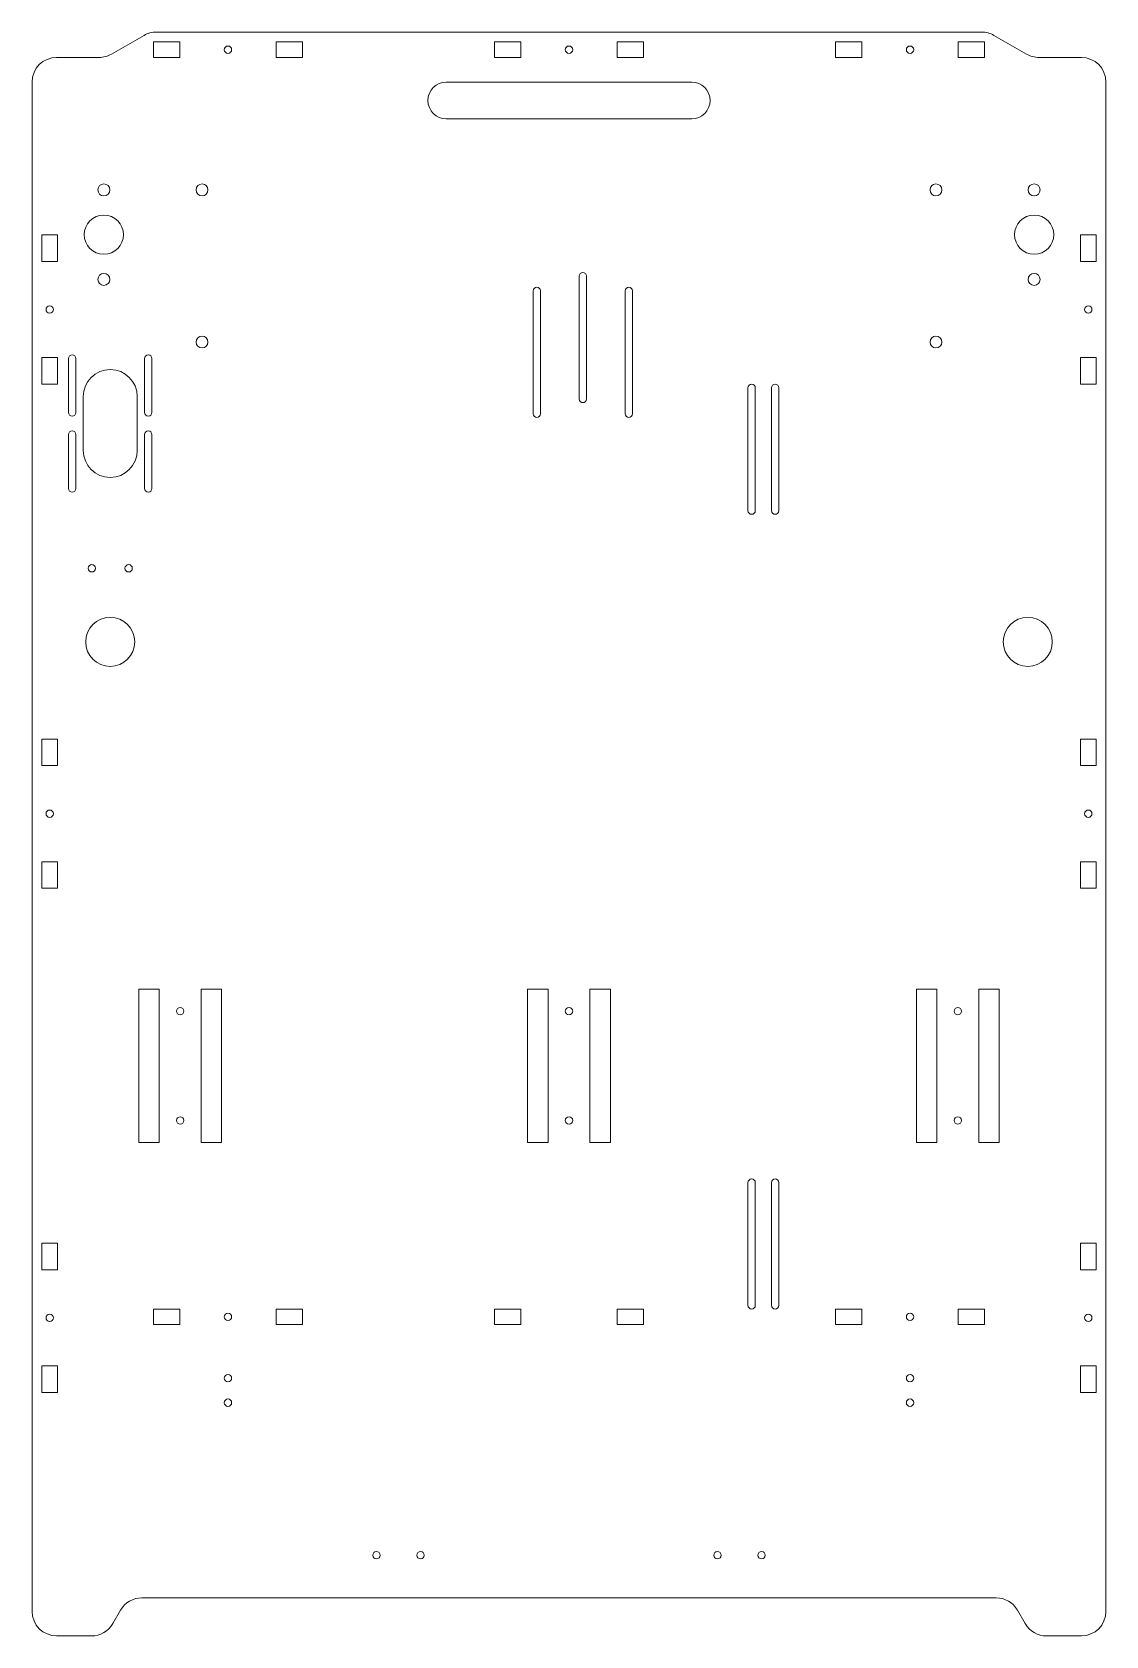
# Model space of a CAD drawing. Header units: millimetres. Extents: x -219 to 219, y 0 to 654.
import ezdxf

# ---------------------------------------------------------------- set-up
doc = ezdxf.new("R2010")
doc.units = ezdxf.units.MM

msp = doc.modelspace()

# ---------------------------------------------------------------- linework, layer by layer
at = {"color": 7, "linetype": 'Continuous', "lineweight": 15}
for p, q in [((168.19, 653.58), (-168.19, 653.58)), ((-173.19, 652.24), (-186.48, 644.56)), ((-169.37, 649.58), (-169.37, 643.23)), ((-158.57, 649.58), (-169.37, 649.58)), ((-158.57, 643.23), (-158.57, 649.58)), ((-108.57, 649.58), (-119.37, 649.58)), ((-119.37, 649.58), (-119.37, 643.23)), ((-108.57, 643.23), (-108.57, 649.58)), ((-19.6, 649.58), (-30.4, 649.58)), ((-30.4, 649.58), (-30.4, 643.23)), ((-19.6, 643.23), (-19.6, 649.58)), ((19.6, 643.23), (19.6, 649.58)), ((19.6, 649.58), (30.4, 649.58)), ((30.4, 649.58), (30.4, 643.23)), ((108.57, 643.23), (108.57, 649.58)), ((108.57, 649.58), (119.37, 649.58)), ((119.37, 649.58), (119.37, 643.23)), ((158.57, 643.23), (158.57, 649.58)), ((158.57, 649.58), (169.37, 649.58)), ((169.37, 649.58), (169.37, 643.23)), ((173.19, 652.24), (186.48, 644.56)), ((-191.48, 643.23), (-208.8, 643.23)), ((-169.37, 643.23), (-158.57, 643.23)), ((-119.37, 643.23), (-108.57, 643.23)), ((-30.4, 643.23), (-19.6, 643.23)), ((30.4, 643.23), (19.6, 643.23)), ((119.37, 643.23), (108.57, 643.23)), ((169.37, 643.23), (158.57, 643.23)), ((191.48, 643.23), (208.8, 643.23)), ((-218.8, 633.23), (-218.8, 10)), ((50, 633.23), (-50, 633.23)), ((218.8, 633.23), (218.8, 10)), ((-50, 618.23), (50, 618.23)), ((-208.45, 570.9), (-214.8, 570.9)), ((-214.8, 570.9), (-214.8, 560.1)), ((-208.45, 560.1), (-208.45, 570.9)), ((208.45, 560.1), (208.45, 570.9)), ((208.45, 570.9), (214.8, 570.9)), ((214.8, 570.9), (214.8, 560.1)), ((-214.8, 560.1), (-208.45, 560.1)), ((214.8, 560.1), (208.45, 560.1)), ((4.15, 554.08), (4.15, 504.07)), ((7.15, 504.07), (7.15, 554.08)), ((-14.6, 548.08), (-14.6, 498.07)), ((-11.6, 498.07), (-11.6, 548.08)), ((22.9, 548.08), (22.9, 498.07)), ((25.9, 498.07), (25.9, 548.08)), ((-208.45, 520.9), (-214.8, 520.9)), ((-214.8, 520.9), (-214.8, 510.1)), ((-208.45, 510.1), (-208.45, 520.9)), ((-203.95, 520.57), (-203.95, 498.57)), ((-200.95, 498.57), (-200.95, 520.57)), ((-172.95, 520.57), (-172.95, 498.57)), ((-169.95, 498.57), (-169.95, 520.57)), ((208.45, 510.1), (208.45, 520.9)), ((208.45, 520.9), (214.8, 520.9)), ((214.8, 520.9), (214.8, 510.1)), ((-214.8, 510.1), (-208.45, 510.1)), ((214.8, 510.1), (208.45, 510.1)), ((-197.95, 505.07), (-197.95, 483.07)), ((-175.95, 483.07), (-175.95, 505.07)), ((72.92, 508.57), (72.92, 458.57)), ((75.92, 458.57), (75.92, 508.57)), ((82.53, 508.57), (82.53, 458.57)), ((85.53, 458.57), (85.53, 508.57)), ((-203.95, 489.57), (-203.95, 467.57)), ((-200.95, 467.57), (-200.95, 489.57)), ((-172.95, 489.57), (-172.95, 467.57)), ((-169.95, 467.57), (-169.95, 489.57)), ((-208.45, 365.45), (-214.8, 365.45)), ((-214.8, 365.45), (-214.8, 354.65)), ((-208.45, 354.65), (-208.45, 365.45)), ((208.45, 354.65), (208.45, 365.45)), ((208.45, 365.45), (214.8, 365.45)), ((214.8, 365.45), (214.8, 354.65)), ((-214.8, 354.65), (-208.45, 354.65)), ((214.8, 354.65), (208.45, 354.65)), ((-208.45, 315.45), (-214.8, 315.45)), ((-214.8, 315.45), (-214.8, 304.65)), ((-208.45, 304.65), (-208.45, 315.45)), ((208.45, 304.65), (208.45, 315.45)), ((208.45, 315.45), (214.8, 315.45)), ((214.8, 315.45), (214.8, 304.65)), ((-214.8, 304.65), (-208.45, 304.65)), ((214.8, 304.65), (208.45, 304.65)), ((-175.32, 263.57), (-175.32, 201.07)), ((-166.97, 263.57), (-175.32, 263.57)), ((-166.97, 201.07), (-166.97, 263.57)), ((-149.93, 263.57), (-149.93, 201.07)), ((-141.57, 263.57), (-149.93, 263.57)), ((-141.57, 201.07), (-141.57, 263.57)), ((-16.88, 263.57), (-16.88, 201.07)), ((-8.53, 263.57), (-16.88, 263.57)), ((-8.53, 201.07), (-8.53, 263.57)), ((8.53, 263.57), (8.53, 201.07)), ((16.88, 263.57), (8.53, 263.57)), ((16.88, 201.07), (16.88, 263.57)), ((141.57, 201.07), (141.57, 263.57)), ((141.57, 263.57), (149.93, 263.57)), ((149.93, 263.57), (149.93, 201.07)), ((166.97, 201.07), (166.97, 263.57)), ((166.97, 263.57), (175.32, 263.57)), ((175.32, 263.57), (175.32, 201.07)), ((-175.32, 201.07), (-166.97, 201.07)), ((-149.93, 201.07), (-141.57, 201.07)), ((-16.88, 201.07), (-8.53, 201.07)), ((8.53, 201.07), (16.88, 201.07)), ((149.93, 201.07), (141.57, 201.07)), ((175.32, 201.07), (166.97, 201.07)), ((72.92, 184.72), (72.92, 134.72)), ((75.92, 134.72), (75.92, 184.72)), ((82.53, 184.72), (82.53, 134.72)), ((85.53, 134.72), (85.53, 184.72)), ((-208.45, 160), (-214.8, 160)), ((-214.8, 160), (-214.8, 149.2)), ((-208.45, 149.2), (-208.45, 160)), ((208.45, 149.2), (208.45, 160)), ((208.45, 160), (214.8, 160)), ((214.8, 160), (214.8, 149.2)), ((-214.8, 149.2), (-208.45, 149.2)), ((214.8, 149.2), (208.45, 149.2)), ((-158.57, 133.22), (-169.37, 133.22)), ((-169.37, 133.22), (-169.37, 126.88)), ((-158.57, 126.88), (-158.57, 133.22)), ((-108.57, 133.22), (-119.37, 133.22)), ((-119.37, 133.22), (-119.37, 126.88)), ((-108.57, 126.88), (-108.57, 133.22)), ((-19.6, 133.22), (-30.4, 133.22)), ((-30.4, 133.22), (-30.4, 126.88)), ((-19.6, 126.88), (-19.6, 133.22)), ((19.6, 126.88), (19.6, 133.22)), ((19.6, 133.22), (30.4, 133.22)), ((30.4, 133.22), (30.4, 126.88)), ((108.57, 126.88), (108.57, 133.22)), ((108.57, 133.22), (119.37, 133.22)), ((119.37, 133.22), (119.37, 126.88)), ((158.57, 126.88), (158.57, 133.22)), ((158.57, 133.22), (169.37, 133.22)), ((169.37, 133.22), (169.37, 126.88)), ((-169.37, 126.88), (-158.57, 126.88)), ((-119.37, 126.88), (-108.57, 126.88)), ((-30.4, 126.88), (-19.6, 126.88)), ((30.4, 126.88), (19.6, 126.88)), ((119.37, 126.88), (108.57, 126.88)), ((169.37, 126.88), (158.57, 126.88)), ((-208.45, 110), (-214.8, 110)), ((-214.8, 110), (-214.8, 99.2)), ((-208.45, 99.2), (-208.45, 110)), ((208.45, 99.2), (208.45, 110)), ((208.45, 110), (214.8, 110)), ((214.8, 110), (214.8, 99.2)), ((-214.8, 99.2), (-208.45, 99.2)), ((214.8, 99.2), (208.45, 99.2)), ((-174.06, 15.53), (174.06, 15.53)), ((-185.91, 5), (-182.72, 10.53)), ((185.91, 5), (182.72, 10.53)), ((-208.8, 0), (-194.57, 0)), ((208.8, 0), (194.57, 0))]:
    msp.add_line(p, q, dxfattribs=at)
for centre, radius in [((-138.97, 646.4), 1.5), ((0, 646.4), 1.5), ((138.97, 646.4), 1.5), ((-189.55, 589.27), 2.43), ((-149.55, 589.27), 2.43), ((149.55, 589.27), 2.43), ((189.55, 589.27), 2.43), ((-189.55, 571.02), 8), ((189.55, 571.02), 8), ((-189.55, 552.77), 2.43), ((189.55, 552.77), 2.43), ((-211.62, 540.5), 1.5), ((211.62, 540.5), 1.5), ((-149.55, 527.27), 2.43), ((149.55, 527.27), 2.43), ((-194.45, 435.07), 1.5), ((-179.45, 435.07), 1.5), ((-186.95, 405.07), 10), ((186.95, 405.07), 10), ((-211.62, 335.05), 1.5), ((211.62, 335.05), 1.5), ((-158.45, 254.57), 1.5), ((0, 254.57), 1.5), ((158.45, 254.57), 1.5), ((-158.45, 210.07), 1.5), ((0, 210.07), 1.5), ((158.45, 210.07), 1.5), ((-211.62, 129.6), 1.5), ((-138.97, 130.05), 1.5), ((138.97, 130.05), 1.5), ((211.62, 129.6), 1.5), ((-138.97, 105.05), 1.5), ((138.97, 105.05), 1.5), ((-138.97, 95.05), 1.5), ((138.97, 95.05), 1.5), ((-78.48, 32.88), 1.5), ((-60.48, 32.88), 1.5), ((60.48, 32.88), 1.5), ((78.48, 32.88), 1.5)]:
    msp.add_circle(centre, radius, dxfattribs=at)
for centre, radius, start, end in [((-168.19, 643.58), 10, 90, 120), ((168.19, 643.58), 10, 60, 90), ((-208.8, 633.23), 10, 90, 180), ((-191.48, 653.23), 10, 270, 300), ((191.48, 653.23), 10, 240, 270), ((208.8, 633.23), 10, 0, 90), ((-50, 625.73), 7.5, 90, 270), ((50, 625.73), 7.5, 270, 90), ((5.65, 554.08), 1.5, 0, 180), ((-13.1, 548.08), 1.5, 0, 180), ((24.4, 548.08), 1.5, 0, 180), ((-202.45, 520.57), 1.5, 360, 180), ((-171.45, 520.57), 1.5, 0, 180), ((-186.95, 505.07), 11, 0, 180), ((74.42, 508.57), 1.5, 360, 180), ((84.03, 508.57), 1.5, 0, 180), ((5.65, 504.07), 1.5, 180, 360), ((-202.45, 498.57), 1.5, 180, 360), ((-171.45, 498.57), 1.5, 180, 360), ((-13.1, 498.07), 1.5, 180, 0), ((24.4, 498.07), 1.5, 180, 0), ((-202.45, 489.57), 1.5, 0, 180), ((-171.45, 489.57), 1.5, 0, 180), ((-186.95, 483.07), 11, 180, 0), ((-202.45, 467.57), 1.5, 180, 0), ((-171.45, 467.57), 1.5, 180, 0), ((74.42, 458.57), 1.5, 180, 0), ((84.03, 458.57), 1.5, 180, 0), ((74.42, 184.72), 1.5, 0, 180), ((84.03, 184.72), 1.5, 0, 180), ((74.42, 134.72), 1.5, 180, 0), ((84.03, 134.72), 1.5, 180, 0), ((-174.06, 5.53), 10, 90, 150), ((174.06, 5.53), 10, 30, 90), ((-208.8, 10), 10, 180, 270), ((208.8, 10), 10, 270, 0), ((-194.57, 10), 10, 270, 330), ((194.57, 10), 10, 210, 270)]:
    msp.add_arc(centre, radius, start, end, dxfattribs=at)

doc.saveas('drawing.dxf')
